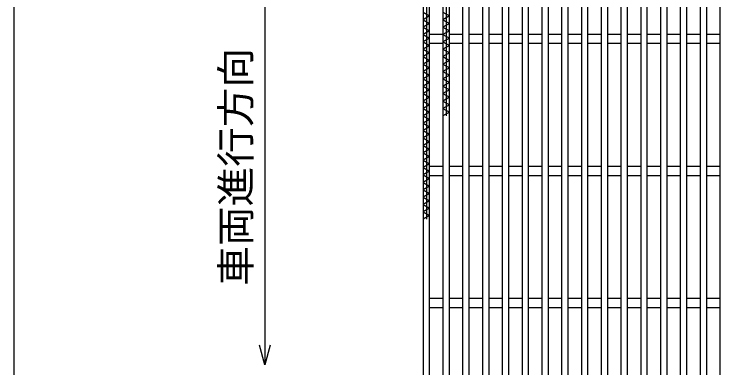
# Model space of a CAD drawing. Units: millimetres, scale not verified. Extents: x -1820 to 1731, y -1282 to 1054.
# Drawn here: x -1729 to -1194, y 6 to 274 of the extents above; entities that cross this region are included whole.
import ezdxf
from ezdxf.enums import TextEntityAlignment as Align

# ---------------------------------------------------------------- set-up
doc = ezdxf.new("R2010")
doc.units = ezdxf.units.MM
doc.header["$LTSCALE"] = 10
for name, color, linetype, lineweight in [('0_2', 150, 'Continuous', 25), ('16', 3, 'Continuous', 25), ('22', 4, 'Continuous', 25)]:
    doc.layers.add(name, color=color, linetype=linetype, lineweight=lineweight)
doc.styles.add('ベクトル', font='')
doc.styles.get('ベクトル').set_extended_font_data('ベクトル')

msp = doc.modelspace()

# ---------------------------------------------------------------- linework, layer by layer
at = {"layer": '0_2'}
msp.add_line((-1729, -1146.5), (-1729, 1053.5), dxfattribs=at)
at = {"layer": '16'}
for p, q in [((-1419, 499.5), (-1419, -191.5)), ((-1416.5, 499.5), (-1416.5, 118.7)), ((-1414, -191.5), (-1414, 499.5)), ((-1404, 499.5), (-1404, -191.5)), ((-1401.5, 499.5), (-1401.5, 197.1)), ((-1399, -191.5), (-1399, 499.5)), ((-1389, 499.5), (-1389, -191.5)), ((-1384, -191.5), (-1384, 499.5)), ((-1374, 499.5), (-1374, -191.5)), ((-1369, -191.5), (-1369, 499.5)), ((-1359, 499.5), (-1359, -191.5)), ((-1354, -191.5), (-1354, 499.5)), ((-1344, 499.5), (-1344, -191.5)), ((-1339, -191.5), (-1339, 499.5)), ((-1329, 499.5), (-1329, -191.5)), ((-1324, -191.5), (-1324, 499.5)), ((-1314, 499.5), (-1314, -191.5)), ((-1309, -191.5), (-1309, 499.5)), ((-1299, 499.5), (-1299, -191.5)), ((-1294, -191.5), (-1294, 499.5)), ((-1284, 499.5), (-1284, -191.5)), ((-1279, -191.5), (-1279, 499.5)), ((-1269, 499.5), (-1269, -191.5)), ((-1264, -191.5), (-1264, 499.5)), ((-1254, 499.5), (-1254, -191.5)), ((-1249, -191.5), (-1249, 499.5)), ((-1239, 499.5), (-1239, -191.5)), ((-1234, -191.5), (-1234, 499.5)), ((-1224, 499.5), (-1224, -191.5)), ((-1219, -191.5), (-1219, 499.5)), ((-1209, 499.5), (-1209, -191.5)), ((-1204, -191.5), (-1204, 499.5)), ((-1194, 499.5), (-1194, -191.5)), ((-1419, 275.5), (-1414, 272.7)), ((-1404, 275.5), (-1399, 272.7)), ((-1414, 272.7), (-1419, 269.9)), ((-1419, 269.9), (-1414, 267.1)), ((-1399, 272.7), (-1404, 269.9)), ((-1404, 269.9), (-1399, 267.1)), ((-1414, 267.1), (-1419, 264.3)), ((-1419, 264.3), (-1414, 261.5)), ((-1399, 267.1), (-1404, 264.3)), ((-1404, 264.3), (-1399, 261.5)), ((-1414, 261.5), (-1419, 258.7)), ((-1419, 258.7), (-1414, 255.9)), ((-1414, 259), (-1404, 259)), ((-1399, 261.5), (-1404, 258.7)), ((-1404, 258.7), (-1399, 255.9)), ((-1399, 259), (-1389, 259)), ((-1384, 259), (-1374, 259)), ((-1369, 259), (-1359, 259)), ((-1354, 259), (-1344, 259)), ((-1339, 259), (-1329, 259)), ((-1324, 259), (-1314, 259)), ((-1309, 259), (-1299, 259)), ((-1294, 259), (-1284, 259)), ((-1279, 259), (-1269, 259)), ((-1264, 259), (-1254, 259)), ((-1249, 259), (-1239, 259)), ((-1234, 259), (-1224, 259)), ((-1219, 259), (-1209, 259)), ((-1204, 259), (-1194, 259)), ((-1414, 255.9), (-1419, 253.1)), ((-1419, 253.1), (-1414, 250.3)), ((-1414, 252), (-1404, 252)), ((-1399, 255.9), (-1404, 253.1)), ((-1404, 253.1), (-1399, 250.3)), ((-1399, 252), (-1389, 252)), ((-1384, 252), (-1374, 252)), ((-1369, 252), (-1359, 252)), ((-1354, 252), (-1344, 252)), ((-1339, 252), (-1329, 252)), ((-1324, 252), (-1314, 252)), ((-1309, 252), (-1299, 252)), ((-1294, 252), (-1284, 252)), ((-1279, 252), (-1269, 252)), ((-1264, 252), (-1254, 252)), ((-1249, 252), (-1239, 252)), ((-1234, 252), (-1224, 252)), ((-1219, 252), (-1209, 252)), ((-1204, 252), (-1194, 252)), ((-1414, 250.3), (-1419, 247.5)), ((-1419, 247.5), (-1414, 244.7)), ((-1399, 250.3), (-1404, 247.5)), ((-1404, 247.5), (-1399, 244.7)), ((-1414, 244.7), (-1419, 241.9)), ((-1419, 241.9), (-1414, 239.1)), ((-1399, 244.7), (-1404, 241.9)), ((-1404, 241.9), (-1399, 239.1)), ((-1414, 239.1), (-1419, 236.3)), ((-1419, 236.3), (-1414, 233.5)), ((-1399, 239.1), (-1404, 236.3)), ((-1404, 236.3), (-1399, 233.5)), ((-1414, 233.5), (-1419, 230.7)), ((-1419, 230.7), (-1414, 227.9)), ((-1399, 233.5), (-1404, 230.7)), ((-1404, 230.7), (-1399, 227.9)), ((-1414, 227.9), (-1419, 225.1)), ((-1419, 225.1), (-1414, 222.3)), ((-1399, 227.9), (-1404, 225.1)), ((-1404, 225.1), (-1399, 222.3)), ((-1414, 222.3), (-1419, 219.5)), ((-1419, 219.5), (-1414, 216.7)), ((-1399, 222.3), (-1404, 219.5)), ((-1404, 219.5), (-1399, 216.7)), ((-1414, 216.7), (-1419, 213.9)), ((-1399, 216.7), (-1404, 213.9)), ((-1419, 213.9), (-1414, 211.1)), ((-1414, 211.1), (-1419, 208.3)), ((-1404, 213.9), (-1399, 211.1)), ((-1399, 211.1), (-1404, 208.3)), ((-1419, 208.3), (-1414, 205.5)), ((-1414, 205.5), (-1419, 202.7)), ((-1404, 208.3), (-1399, 205.5)), ((-1399, 205.5), (-1404, 202.7)), ((-1419, 202.7), (-1414, 199.9)), ((-1414, 199.9), (-1419, 197.1)), ((-1404, 202.7), (-1399, 199.9)), ((-1399, 199.9), (-1404, 197.1)), ((-1419, 197.1), (-1414, 194.3)), ((-1414, 194.3), (-1419, 191.5)), ((-1419, 191.5), (-1414, 188.7)), ((-1414, 188.7), (-1419, 185.9)), ((-1419, 185.9), (-1414, 183.1)), ((-1414, 183.1), (-1419, 180.3)), ((-1419, 180.3), (-1414, 177.5)), ((-1414, 177.5), (-1419, 174.7)), ((-1419, 174.7), (-1414, 171.9)), ((-1414, 171.9), (-1419, 169.1)), ((-1419, 169.1), (-1414, 166.3)), ((-1414, 166.3), (-1419, 163.5)), ((-1419, 163.5), (-1414, 160.7)), ((-1414, 160.7), (-1419, 157.9)), ((-1419, 157.9), (-1414, 155.1)), ((-1414, 159), (-1404, 159)), ((-1399, 159), (-1389, 159)), ((-1384, 159), (-1374, 159)), ((-1369, 159), (-1359, 159)), ((-1354, 159), (-1344, 159)), ((-1339, 159), (-1329, 159)), ((-1324, 159), (-1314, 159)), ((-1309, 159), (-1299, 159)), ((-1294, 159), (-1284, 159)), ((-1279, 159), (-1269, 159)), ((-1264, 159), (-1254, 159)), ((-1249, 159), (-1239, 159)), ((-1234, 159), (-1224, 159)), ((-1219, 159), (-1209, 159)), ((-1204, 159), (-1194, 159)), ((-1414, 155.1), (-1419, 152.3)), ((-1419, 152.3), (-1414, 149.5)), ((-1414, 152), (-1404, 152)), ((-1399, 152), (-1389, 152)), ((-1384, 152), (-1374, 152)), ((-1369, 152), (-1359, 152)), ((-1354, 152), (-1344, 152)), ((-1339, 152), (-1329, 152)), ((-1324, 152), (-1314, 152)), ((-1309, 152), (-1299, 152)), ((-1294, 152), (-1284, 152)), ((-1279, 152), (-1269, 152)), ((-1264, 152), (-1254, 152)), ((-1249, 152), (-1239, 152)), ((-1234, 152), (-1224, 152)), ((-1219, 152), (-1209, 152)), ((-1204, 152), (-1194, 152)), ((-1414, 149.5), (-1419, 146.7)), ((-1419, 146.7), (-1414, 143.9)), ((-1414, 143.9), (-1419, 141.1)), ((-1419, 141.1), (-1414, 138.3)), ((-1414, 138.3), (-1419, 135.5)), ((-1419, 135.5), (-1414, 132.7)), ((-1414, 132.7), (-1419, 129.9)), ((-1419, 129.9), (-1414, 127.1)), ((-1414, 127.1), (-1419, 124.3)), ((-1419, 124.3), (-1414, 121.5)), ((-1414, 121.5), (-1419, 118.7)), ((-1414, 59), (-1404, 59)), ((-1399, 59), (-1389, 59)), ((-1384, 59), (-1374, 59)), ((-1369, 59), (-1359, 59)), ((-1354, 59), (-1344, 59)), ((-1339, 59), (-1329, 59)), ((-1324, 59), (-1314, 59)), ((-1309, 59), (-1299, 59)), ((-1294, 59), (-1284, 59)), ((-1279, 59), (-1269, 59)), ((-1264, 59), (-1254, 59)), ((-1249, 59), (-1239, 59)), ((-1234, 59), (-1224, 59)), ((-1219, 59), (-1209, 59)), ((-1204, 59), (-1194, 59)), ((-1414, 52), (-1404, 52)), ((-1399, 52), (-1389, 52)), ((-1384, 52), (-1374, 52)), ((-1369, 52), (-1359, 52)), ((-1354, 52), (-1344, 52)), ((-1339, 52), (-1329, 52)), ((-1324, 52), (-1314, 52)), ((-1309, 52), (-1299, 52)), ((-1294, 52), (-1284, 52)), ((-1279, 52), (-1269, 52)), ((-1264, 52), (-1254, 52)), ((-1249, 52), (-1239, 52)), ((-1234, 52), (-1224, 52)), ((-1219, 52), (-1209, 52)), ((-1204, 52), (-1194, 52))]:
    msp.add_line(p, q, dxfattribs=at)
at = {"layer": '22'}
for p, q in [((-1539, 308.5), (-1539, 8.5)), ((-1539, 8.5), (-1543, 23.5)), ((-1535, 23.5), (-1539, 8.5))]:
    msp.add_line(p, q, dxfattribs=at)

# ---------------------------------------------------------------- texts
at = {"layer": '22', "color": 2, "style": 'ベクトル'}
msp.add_text('車両進行方向', height=21.99, rotation=90, dxfattribs=at).set_placement((-1561, 68.5), align=Align.MIDDLE_LEFT)

doc.saveas('drawing.dxf')
